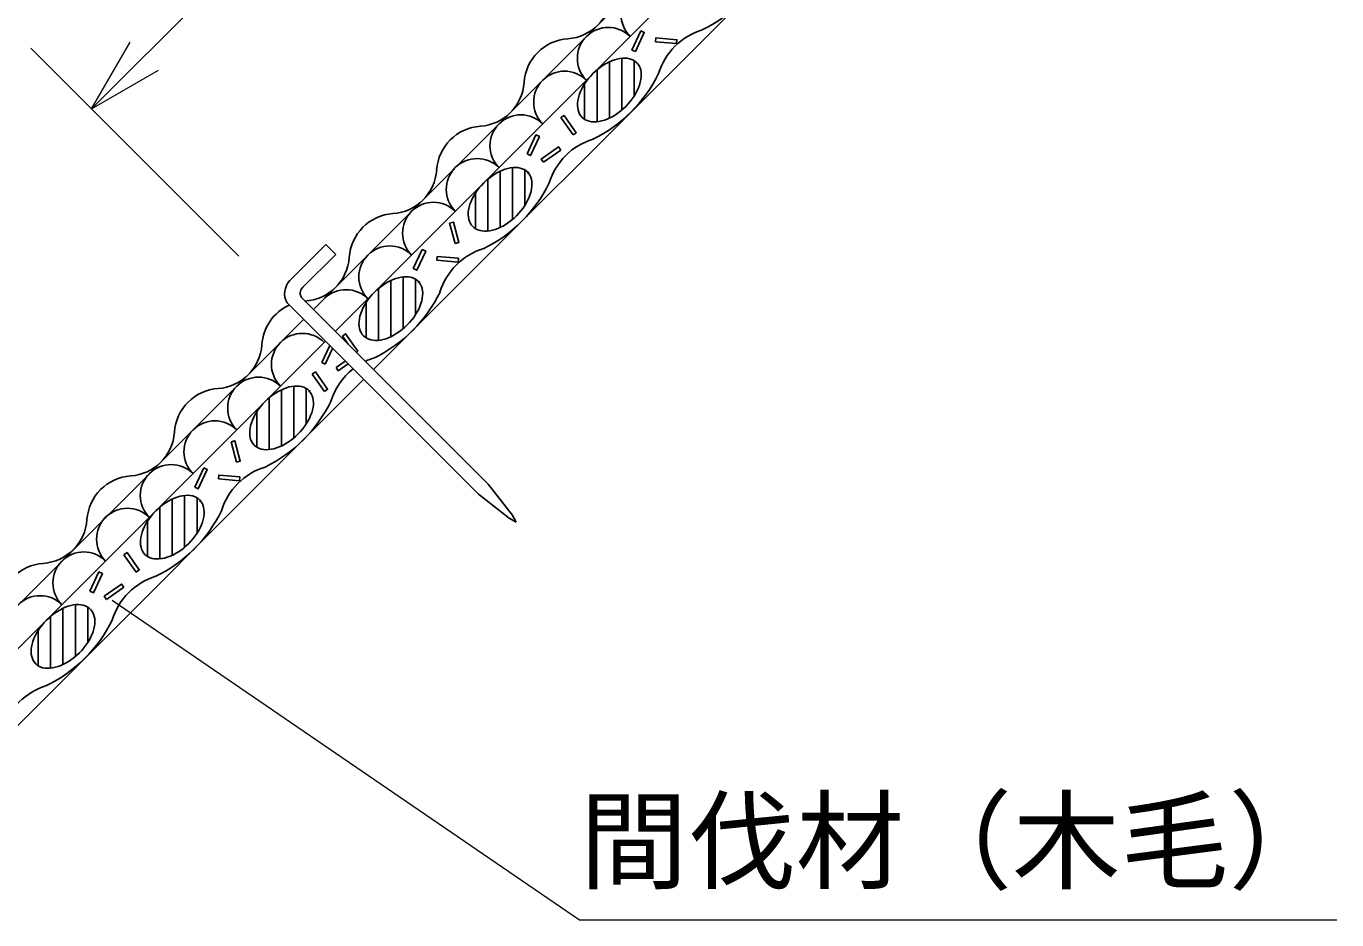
# Model space of a CAD drawing. Units: millimetres, scale not verified. Extents: x 200 to 8201, y 200 to 5825.
# Drawn here: x 2390 to 3238, y 2894 to 3472 of the extents above; entities that cross this region are included whole.
import ezdxf
from ezdxf.enums import TextEntityAlignment as Align

# ---------------------------------------------------------------- set-up
doc = ezdxf.new("R2010")
doc.units = ezdxf.units.MM
doc.header["$LTSCALE"] = 20
for name, color, linetype, lineweight in [('C-STR', 7, 'Continuous', 25), ('C-STR-DIM', 1, 'Continuous', 13), ('C-STR-HTXT', 1, 'Continuous', 13)]:
    doc.layers.add(name, color=color, linetype=linetype, lineweight=lineweight)
doc.styles.add('ＭＳ ゴシック', font='')
doc.styles.get('ＭＳ ゴシック').set_extended_font_data('MS Gothic')

msp = doc.modelspace()

# ---------------------------------------------------------------- linework, layer by layer
at = {"layer": 'C-STR'}
for p, q in [((2575.98, 3289.22), (2922.96, 3636.2)), ((2590.1, 3275.1), (2937.09, 3622.09)), ((2614.66, 3250.16), (2961.85, 3597.35)), ((2781.85, 3456.96), (2787.65, 3469.38)), ((2797.14, 3462.32), (2810.8, 3461.12)), ((2775.3, 3418.08), (2775.3, 3451.61)), ((2759.3, 3410.55), (2759.3, 3444.08)), ((2767.3, 3449.27), (2767.3, 3412.89)), ((2783.3, 3450.08), (2783.3, 3427.14)), ((2785.83, 3448.76), (2784.98, 3447.77)), ((2751.3, 3435.02), (2751.3, 3412.08)), ((2743.83, 3402), (2735.96, 3413.23)), ((2714.01, 3389.7), (2719.81, 3402.12)), ((2724.65, 3384.32), (2735.88, 3392.19)), ((2696.59, 3378.56), (2696.59, 3342.18)), ((2704.59, 3347.37), (2704.59, 3380.9)), ((2712.59, 3379.37), (2712.59, 3356.43)), ((2715.12, 3378.05), (2714.26, 3377.06)), ((2688.59, 3339.84), (2688.59, 3373.37)), ((2680.59, 3364.31), (2680.59, 3341.37)), ((2667.48, 3331.72), (2663.94, 3344.96)), ((2560.57, 3307.78), (2583.86, 3331.08)), ((2590.22, 3324.72), (2568.97, 3303.46)), ((2590.22, 3324.72), (2583.86, 3331.08)), ((2640.43, 3315.53), (2646.23, 3327.96)), ((2655.72, 3320.89), (2669.38, 3319.7)), ((2625.88, 3307.85), (2625.88, 3271.47)), ((2633.88, 3276.66), (2633.88, 3310.19)), ((2641.88, 3308.66), (2641.88, 3285.72)), ((2617.88, 3269.13), (2617.88, 3302.66)), ((2644.41, 3307.34), (2643.55, 3306.35)), ((2558.71, 3293.35), (2682.56, 3169.57)), ((2568.68, 3296.11), (2688.92, 3175.94)), ((2609.88, 3293.6), (2609.88, 3270.66)), ((2222.22, 2935.46), (2569.51, 3282.75)), ((2300.61, 2985.6), (2583.54, 3268.53)), ((2586.32, 3265.76), (2581.21, 3254.81)), ((2594.54, 3271.81), (2598.16, 3266.64)), ((2583.47, 3253.76), (2588.19, 3263.89)), ((2603.48, 3261.33), (2604.45, 3262.01)), ((2581.21, 3254.81), (2583.47, 3253.76)), ((2596.41, 3255.67), (2590.42, 3251.48)), ((2590.42, 3251.48), (2591.85, 3249.44)), ((2591.85, 3249.44), (2598.19, 3253.88)), ((2261.1, 2896.6), (2608.29, 3243.79)), ((2582.92, 3236.03), (2575.06, 3247.26)), ((2547.17, 3198.42), (2547.17, 3231.95)), ((2555.17, 3237.14), (2555.17, 3200.76)), ((2563.17, 3205.95), (2563.17, 3239.48)), ((2571.17, 3237.95), (2571.17, 3215.01)), ((2573.7, 3236.63), (2572.84, 3235.64)), ((2539.17, 3222.89), (2539.17, 3199.95)), ((2526.06, 3190.3), (2522.51, 3203.54)), ((2499.01, 3174.11), (2504.81, 3186.54)), ((2514.3, 3179.47), (2527.96, 3178.28)), ((2704.48, 3156.14), (2688.92, 3175.94)), ((2484.45, 3166.43), (2484.45, 3130.05)), ((2492.45, 3135.24), (2492.45, 3168.77)), ((2500.45, 3167.24), (2500.45, 3144.3)), ((2502.99, 3165.92), (2502.13, 3164.92)), ((2702.36, 3154.02), (2682.56, 3169.57)), ((2476.45, 3127.71), (2476.45, 3161.24)), ((2706.96, 3151.55), (2704.48, 3156.14)), ((2468.45, 3152.18), (2468.45, 3129.24)), ((2702.36, 3154.02), (2706.96, 3151.55)), ((2460.99, 3119.16), (2453.12, 3130.39)), ((2431.17, 3106.85), (2436.97, 3119.28)), ((2441.81, 3101.48), (2453.04, 3109.34)), ((2413.74, 3095.72), (2413.74, 3059.34)), ((2421.74, 3064.53), (2421.74, 3098.06)), ((2429.74, 3096.53), (2429.74, 3073.59)), ((2405.74, 3057), (2405.74, 3090.53)), ((2432.28, 3095.21), (2431.42, 3094.21)), ((2397.74, 3081.47), (2397.74, 3058.53))]:
    msp.add_line(p, q, dxfattribs=at)
for points in [[(2781.85, 3456.96), (2784.11, 3455.9), (2789.91, 3468.33), (2787.65, 3469.38)], [(2810.8, 3461.12), (2811.02, 3463.6), (2797.36, 3464.8), (2797.14, 3462.32)], [(2784.98, 3448.76), (2783.98, 3449.62), (2782.86, 3450.33), (2781.63, 3450.9), (2780.28, 3451.32), (2778.84, 3451.59), (2777.3, 3451.69), (2775.69, 3451.65), (2774.02, 3451.44), (2772.3, 3451.08), (2770.54, 3450.57), (2768.75, 3449.91), (2766.95, 3449.11), (2765.16, 3448.17), (2763.38, 3447.09), (2761.63, 3445.9), (2759.92, 3444.6), (2758.27, 3443.19), (2756.69, 3441.69), (2755.19, 3440.11), (2753.78, 3438.46), (2752.48, 3436.75), (2751.28, 3435), (2750.21, 3433.22), (2749.27, 3431.43), (2748.47, 3429.63), (2747.81, 3427.84), (2747.3, 3426.08), (2746.94, 3424.36), (2746.73, 3422.68), (2746.68, 3421.08), (2746.79, 3419.54), (2747.06, 3418.1), (2747.48, 3416.75), (2748.05, 3415.51), (2748.76, 3414.4), (2749.62, 3413.4), (2750.61, 3412.55), (2751.73, 3411.83), (2752.97, 3411.26), (2754.31, 3410.84), (2755.76, 3410.58), (2757.29, 3410.47), (2758.9, 3410.52), (2760.57, 3410.72), (2762.3, 3411.08), (2764.06, 3411.59), (2765.85, 3412.25), (2767.64, 3413.06), (2769.44, 3414), (2771.22, 3415.07), (2772.97, 3416.26), (2774.67, 3417.57), (2776.32, 3418.97), (2777.9, 3420.47), (2779.4, 3422.06), (2780.81, 3423.71), (2782.12, 3425.41), (2783.31, 3427.16), (2784.38, 3428.94), (2785.32, 3430.73), (2786.13, 3432.53), (2786.79, 3434.32), (2787.3, 3436.08), (2787.66, 3437.81), (2787.86, 3439.48), (2787.91, 3441.09), (2787.8, 3442.62), (2787.54, 3444.07), (2787.12, 3445.41), (2786.55, 3446.65), (2785.83, 3447.77)], [(2743.83, 3402), (2745.87, 3403.43), (2738, 3414.66), (2735.96, 3413.23)], [(2714.01, 3389.7), (2716.27, 3388.64), (2722.07, 3401.07), (2719.81, 3402.12)], [(2735.88, 3392.19), (2734.45, 3394.23), (2723.22, 3386.36), (2724.65, 3384.32)], [(2714.26, 3378.05), (2713.27, 3378.91), (2712.15, 3379.62), (2710.92, 3380.19), (2709.57, 3380.61), (2708.13, 3380.87), (2706.59, 3380.98), (2704.98, 3380.94), (2703.31, 3380.73), (2701.59, 3380.37), (2699.82, 3379.86), (2698.04, 3379.2), (2696.24, 3378.4), (2694.44, 3377.45), (2692.67, 3376.38), (2690.92, 3375.19), (2689.21, 3373.89), (2687.56, 3372.48), (2685.98, 3370.98), (2684.48, 3369.4), (2683.07, 3367.75), (2681.77, 3366.04), (2680.57, 3364.29), (2679.5, 3362.51), (2678.56, 3360.72), (2677.76, 3358.92), (2677.1, 3357.13), (2676.59, 3355.37), (2676.23, 3353.65), (2676.02, 3351.97), (2675.97, 3350.36), (2676.08, 3348.83), (2676.35, 3347.39), (2676.77, 3346.04), (2677.34, 3344.8), (2678.05, 3343.68), (2678.91, 3342.69), (2679.9, 3341.84), (2681.02, 3341.12), (2682.26, 3340.55), (2683.6, 3340.13), (2685.05, 3339.87), (2686.58, 3339.76), (2688.19, 3339.81), (2689.86, 3340.01), (2691.59, 3340.37), (2693.35, 3340.88), (2695.14, 3341.54), (2696.93, 3342.35), (2698.73, 3343.29), (2700.51, 3344.36), (2702.26, 3345.55), (2703.96, 3346.86), (2705.61, 3348.26), (2707.19, 3349.76), (2708.69, 3351.35), (2710.1, 3353), (2711.41, 3354.7), (2712.6, 3356.45), (2713.67, 3358.23), (2714.61, 3360.02), (2715.41, 3361.82), (2716.07, 3363.61), (2716.59, 3365.37), (2716.95, 3367.09), (2717.15, 3368.77), (2717.2, 3370.38), (2717.09, 3371.91), (2716.83, 3373.35), (2716.41, 3374.7), (2715.84, 3375.94), (2715.12, 3377.06)], [(2667.48, 3331.72), (2669.89, 3332.36), (2666.34, 3345.61), (2663.94, 3344.96)], [(2640.43, 3315.53), (2642.69, 3314.48), (2648.48, 3326.91), (2646.23, 3327.96)], [(2669.38, 3319.7), (2669.6, 3322.18), (2655.94, 3323.37), (2655.72, 3320.89)], [(2643.55, 3307.34), (2642.56, 3308.19), (2641.44, 3308.91), (2640.21, 3309.48), (2638.86, 3309.9), (2637.41, 3310.16), (2635.88, 3310.27), (2634.27, 3310.22), (2632.6, 3310.02), (2630.88, 3309.66), (2629.11, 3309.15), (2627.33, 3308.49), (2625.53, 3307.68), (2623.73, 3306.74), (2621.96, 3305.67), (2620.21, 3304.48), (2618.5, 3303.18), (2616.85, 3301.77), (2615.27, 3300.27), (2613.77, 3298.69), (2612.36, 3297.04), (2611.06, 3295.33), (2609.86, 3293.58), (2608.79, 3291.8), (2607.85, 3290.01), (2607.05, 3288.21), (2606.39, 3286.42), (2605.88, 3284.66), (2605.52, 3282.94), (2605.31, 3281.26), (2605.26, 3279.65), (2605.37, 3278.12), (2605.64, 3276.68), (2606.06, 3275.33), (2606.63, 3274.09), (2607.34, 3272.97), (2608.2, 3271.98), (2609.19, 3271.13), (2610.31, 3270.41), (2611.55, 3269.84), (2612.89, 3269.42), (2614.34, 3269.16), (2615.87, 3269.05), (2617.48, 3269.1), (2619.15, 3269.3), (2620.88, 3269.66), (2622.64, 3270.17), (2624.43, 3270.83), (2626.22, 3271.64), (2628.02, 3272.58), (2629.8, 3273.65), (2631.55, 3274.84), (2633.25, 3276.14), (2634.9, 3277.55), (2636.48, 3279.05), (2637.98, 3280.63), (2639.39, 3282.28), (2640.7, 3283.99), (2641.89, 3285.74), (2642.96, 3287.52), (2643.9, 3289.31), (2644.7, 3291.11), (2645.36, 3292.9), (2645.88, 3294.66), (2646.24, 3296.38), (2646.44, 3298.06), (2646.49, 3299.67), (2646.38, 3301.2), (2646.12, 3302.64), (2645.7, 3303.99), (2645.13, 3305.23), (2644.41, 3306.35)], [(2604.45, 3262.01), (2596.58, 3273.24), (2594.54, 3271.81)], [(2582.92, 3236.03), (2584.96, 3237.46), (2577.09, 3248.69), (2575.06, 3247.26)], [(2572.84, 3236.63), (2571.85, 3237.48), (2570.73, 3238.2), (2569.5, 3238.77), (2568.15, 3239.19), (2566.7, 3239.45), (2565.17, 3239.56), (2563.56, 3239.51), (2561.89, 3239.31), (2560.17, 3238.95), (2558.4, 3238.44), (2556.62, 3237.78), (2554.82, 3236.97), (2553.02, 3236.03), (2551.24, 3234.96), (2549.5, 3233.77), (2547.79, 3232.46), (2546.14, 3231.06), (2544.56, 3229.56), (2543.06, 3227.97), (2541.65, 3226.33), (2540.34, 3224.62), (2539.15, 3222.87), (2538.08, 3221.09), (2537.14, 3219.3), (2536.34, 3217.5), (2535.68, 3215.71), (2535.17, 3213.95), (2534.81, 3212.23), (2534.6, 3210.55), (2534.55, 3208.94), (2534.66, 3207.41), (2534.93, 3205.97), (2535.34, 3204.62), (2535.91, 3203.38), (2536.63, 3202.26), (2537.49, 3201.27), (2538.48, 3200.41), (2539.6, 3199.7), (2540.84, 3199.13), (2542.18, 3198.71), (2543.63, 3198.45), (2545.16, 3198.34), (2546.77, 3198.39), (2548.44, 3198.59), (2550.17, 3198.95), (2551.93, 3199.46), (2553.71, 3200.12), (2555.51, 3200.93), (2557.31, 3201.87), (2559.09, 3202.94), (2560.84, 3204.13), (2562.54, 3205.43), (2564.19, 3206.84), (2565.77, 3208.34), (2567.27, 3209.92), (2568.68, 3211.57), (2569.99, 3213.28), (2571.18, 3215.03), (2572.25, 3216.81), (2573.19, 3218.6), (2573.99, 3220.4), (2574.65, 3222.19), (2575.17, 3223.95), (2575.53, 3225.67), (2575.73, 3227.35), (2575.78, 3228.96), (2575.67, 3230.49), (2575.4, 3231.93), (2574.99, 3233.28), (2574.42, 3234.52), (2573.7, 3235.64)], [(2526.06, 3190.3), (2528.47, 3190.94), (2524.92, 3204.19), (2522.51, 3203.54)], [(2499.01, 3174.11), (2501.27, 3173.06), (2507.06, 3185.49), (2504.81, 3186.54)], [(2527.96, 3178.28), (2528.18, 3180.76), (2514.52, 3181.95), (2514.3, 3179.47)], [(2502.13, 3165.92), (2501.14, 3166.77), (2500.02, 3167.49), (2498.78, 3168.06), (2497.44, 3168.48), (2495.99, 3168.74), (2494.46, 3168.85), (2492.85, 3168.8), (2491.18, 3168.6), (2489.45, 3168.24), (2487.69, 3167.73), (2485.91, 3167.07), (2484.11, 3166.26), (2482.31, 3165.32), (2480.53, 3164.25), (2478.78, 3163.06), (2477.08, 3161.75), (2475.43, 3160.35), (2473.85, 3158.85), (2472.35, 3157.26), (2470.94, 3155.61), (2469.63, 3153.91), (2468.44, 3152.16), (2467.37, 3150.38), (2466.43, 3148.59), (2465.63, 3146.79), (2464.97, 3145), (2464.45, 3143.24), (2464.1, 3141.51), (2463.89, 3139.84), (2463.84, 3138.23), (2463.95, 3136.7), (2464.22, 3135.25), (2464.63, 3133.91), (2465.2, 3132.67), (2465.92, 3131.55), (2466.78, 3130.56), (2467.77, 3129.7), (2468.89, 3128.99), (2470.12, 3128.42), (2471.47, 3128), (2472.92, 3127.73), (2474.45, 3127.63), (2476.06, 3127.67), (2477.73, 3127.88), (2479.45, 3128.24), (2481.22, 3128.75), (2483, 3129.41), (2484.8, 3130.21), (2486.6, 3131.15), (2488.38, 3132.23), (2490.12, 3133.42), (2491.83, 3134.72), (2493.48, 3136.13), (2495.06, 3137.63), (2496.56, 3139.21), (2497.97, 3140.86), (2499.28, 3142.57), (2500.47, 3144.32), (2501.54, 3146.1), (2502.48, 3147.89), (2503.28, 3149.69), (2503.94, 3151.48), (2504.45, 3153.24), (2504.81, 3154.96), (2505.02, 3156.64), (2505.07, 3158.24), (2504.96, 3159.78), (2504.69, 3161.22), (2504.28, 3162.57), (2503.71, 3163.81), (2502.99, 3164.92)], [(2460.99, 3119.16), (2463.03, 3120.58), (2455.16, 3131.82), (2453.12, 3130.39)], [(2431.17, 3106.85), (2433.43, 3105.8), (2439.22, 3118.23), (2436.97, 3119.28)], [(2453.04, 3109.34), (2451.61, 3111.38), (2440.38, 3103.52), (2441.81, 3101.48)], [(2431.42, 3095.21), (2430.43, 3096.06), (2429.31, 3096.78), (2428.07, 3097.35), (2426.73, 3097.77), (2425.28, 3098.03), (2423.75, 3098.14), (2422.14, 3098.09), (2420.47, 3097.89), (2418.74, 3097.53), (2416.98, 3097.02), (2415.2, 3096.36), (2413.4, 3095.55), (2411.6, 3094.61), (2409.82, 3093.54), (2408.07, 3092.35), (2406.37, 3091.04), (2404.72, 3089.64), (2403.14, 3088.13), (2401.64, 3086.55), (2400.23, 3084.9), (2398.92, 3083.2), (2397.73, 3081.45), (2396.66, 3079.67), (2395.72, 3077.87), (2394.92, 3076.08), (2394.26, 3074.29), (2393.74, 3072.53), (2393.38, 3070.8), (2393.18, 3069.13), (2393.13, 3067.52), (2393.24, 3065.99), (2393.5, 3064.54), (2393.92, 3063.2), (2394.49, 3061.96), (2395.21, 3060.84), (2396.07, 3059.85), (2397.06, 3058.99), (2398.18, 3058.28), (2399.41, 3057.71), (2400.76, 3057.29), (2402.21, 3057.02), (2403.74, 3056.92), (2405.35, 3056.96), (2407.02, 3057.17), (2408.74, 3057.53), (2410.51, 3058.04), (2412.29, 3058.7), (2414.09, 3059.5), (2415.89, 3060.44), (2417.66, 3061.52), (2419.41, 3062.71), (2421.12, 3064.01), (2422.77, 3065.42), (2424.35, 3066.92), (2425.85, 3068.5), (2427.26, 3070.15), (2428.56, 3071.86), (2429.76, 3073.61), (2430.83, 3075.39), (2431.77, 3077.18), (2432.57, 3078.98), (2433.23, 3080.77), (2433.74, 3082.53), (2434.1, 3084.25), (2434.31, 3085.93), (2434.36, 3087.53), (2434.25, 3089.07), (2433.98, 3090.51), (2433.56, 3091.86), (2432.99, 3093.1), (2432.28, 3094.21)]]:
    msp.add_lwpolyline(points, dxfattribs=at)
for centre, radius, start, end in [((2786.74, 3553.06), 92.5, 296.07536, 333.92464), ((2794.87, 3479.87), 20, 45, 225), ((2766.59, 3451.59), 20, 45, 225), ((2839.78, 3429.31), 42.5, 106.92751, 163.07249), ((2738.31, 3423.3), 20, 45, 225), ((2716.03, 3482.35), 92.5, 296.07536, 333.92464), ((2710.02, 3395.02), 20, 45, 225), ((2769.07, 3358.6), 42.5, 106.92751, 163.07249), ((2681.74, 3366.73), 20, 45, 225), ((2645.32, 3411.64), 92.5, 296.07536, 333.92464), ((2653.45, 3338.45), 20, 45, 225), ((2625.17, 3310.17), 20, 45, 225), ((2698.35, 3287.89), 42.5, 106.92751, 163.07249), ((2569.25, 3299.32), 12.12, 135.76262, 209.53793), ((2572.21, 3299.65), 5, 130.3409, 225.01704), ((2596.88, 3281.88), 20, 45, 133.82156), ((2574.61, 3340.93), 92.5, 296.07536, 333.92464), ((2568.6, 3253.6), 20, 45, 225), ((2627.64, 3217.18), 42.5, 106.92751, 115.58045), ((2627.64, 3217.18), 42.5, 128.06729, 163.07249), ((2540.32, 3225.31), 20, 45, 225), ((2503.9, 3270.21), 92.5, 296.07536, 333.92464), ((2512.03, 3197.03), 20, 45, 225), ((2483.75, 3168.74), 20, 45, 225), ((2556.93, 3146.47), 42.5, 106.92751, 163.07249), ((2455.46, 3140.46), 20, 45, 225), ((2433.19, 3199.5), 92.5, 296.07536, 333.92464), ((2427.18, 3112.18), 20, 45, 225), ((2486.22, 3075.76), 42.5, 106.92751, 163.07249), ((2398.89, 3083.89), 20, 45, 225), ((2362.48, 3128.79), 92.5, 296.07536, 333.92464), ((2415.51, 3005.05), 42.5, 106.92751, 163.07249)]:
    msp.add_arc(centre, radius, start, end, dxfattribs=at)
at = {"layer": 'C-STR', "color": 1}
for centre, start, end in [((2738.32, 3494.58), 273.88791, 356.11209), ((2742.45, 3433.89), 93.88791, 176.11209), ((2681.75, 3438.01), 273.88791, 356.11209), ((2685.88, 3377.32), 93.88791, 176.11209), ((2625.19, 3381.44), 273.88791, 356.11209), ((2629.31, 3320.75), 93.88791, 176.11209), ((2568.62, 3324.87), 273.14036, 356.11209), ((2572.74, 3264.18), 114.40143, 176.11209), ((2512.05, 3268.3), 273.88791, 356.11209), ((2516.17, 3207.61), 93.88791, 176.11209), ((2455.48, 3211.74), 273.88791, 356.11209), ((2459.6, 3151.04), 93.88791, 176.11209), ((2398.91, 3155.17), 273.88791, 356.11209), ((2403.04, 3094.47), 93.88791, 176.11209)]:
    msp.add_arc(centre, 30.42, start, end, dxfattribs=at)
at = {"layer": 'C-STR-DIM'}
for p, q in [((2432.21, 3418.85), (2785.77, 3772.41)), ((2432.21, 3418.85), (2457.21, 3462.15)), ((2527.53, 3323.54), (2392.82, 3458.24)), ((2432.21, 3418.85), (2475.51, 3443.85))]:
    msp.add_line(p, q, dxfattribs=at)
at = {"layer": 'C-STR-HTXT'}
for p, q in [((2445.49, 3101.01), (2747.99, 2894.18)), ((2747.99, 2894.18), (3237.99, 2894.18))]:
    msp.add_line(p, q, dxfattribs=at)

# ---------------------------------------------------------------- texts
at = {"layer": 'C-STR-HTXT', "color": 7, "style": 'ＭＳ ゴシック'}
msp.add_text('間伐材（木毛）', height=51.32, dxfattribs=at).set_placement((2747.99, 2904.18), align=Align.BOTTOM_LEFT)

doc.saveas('drawing.dxf')
